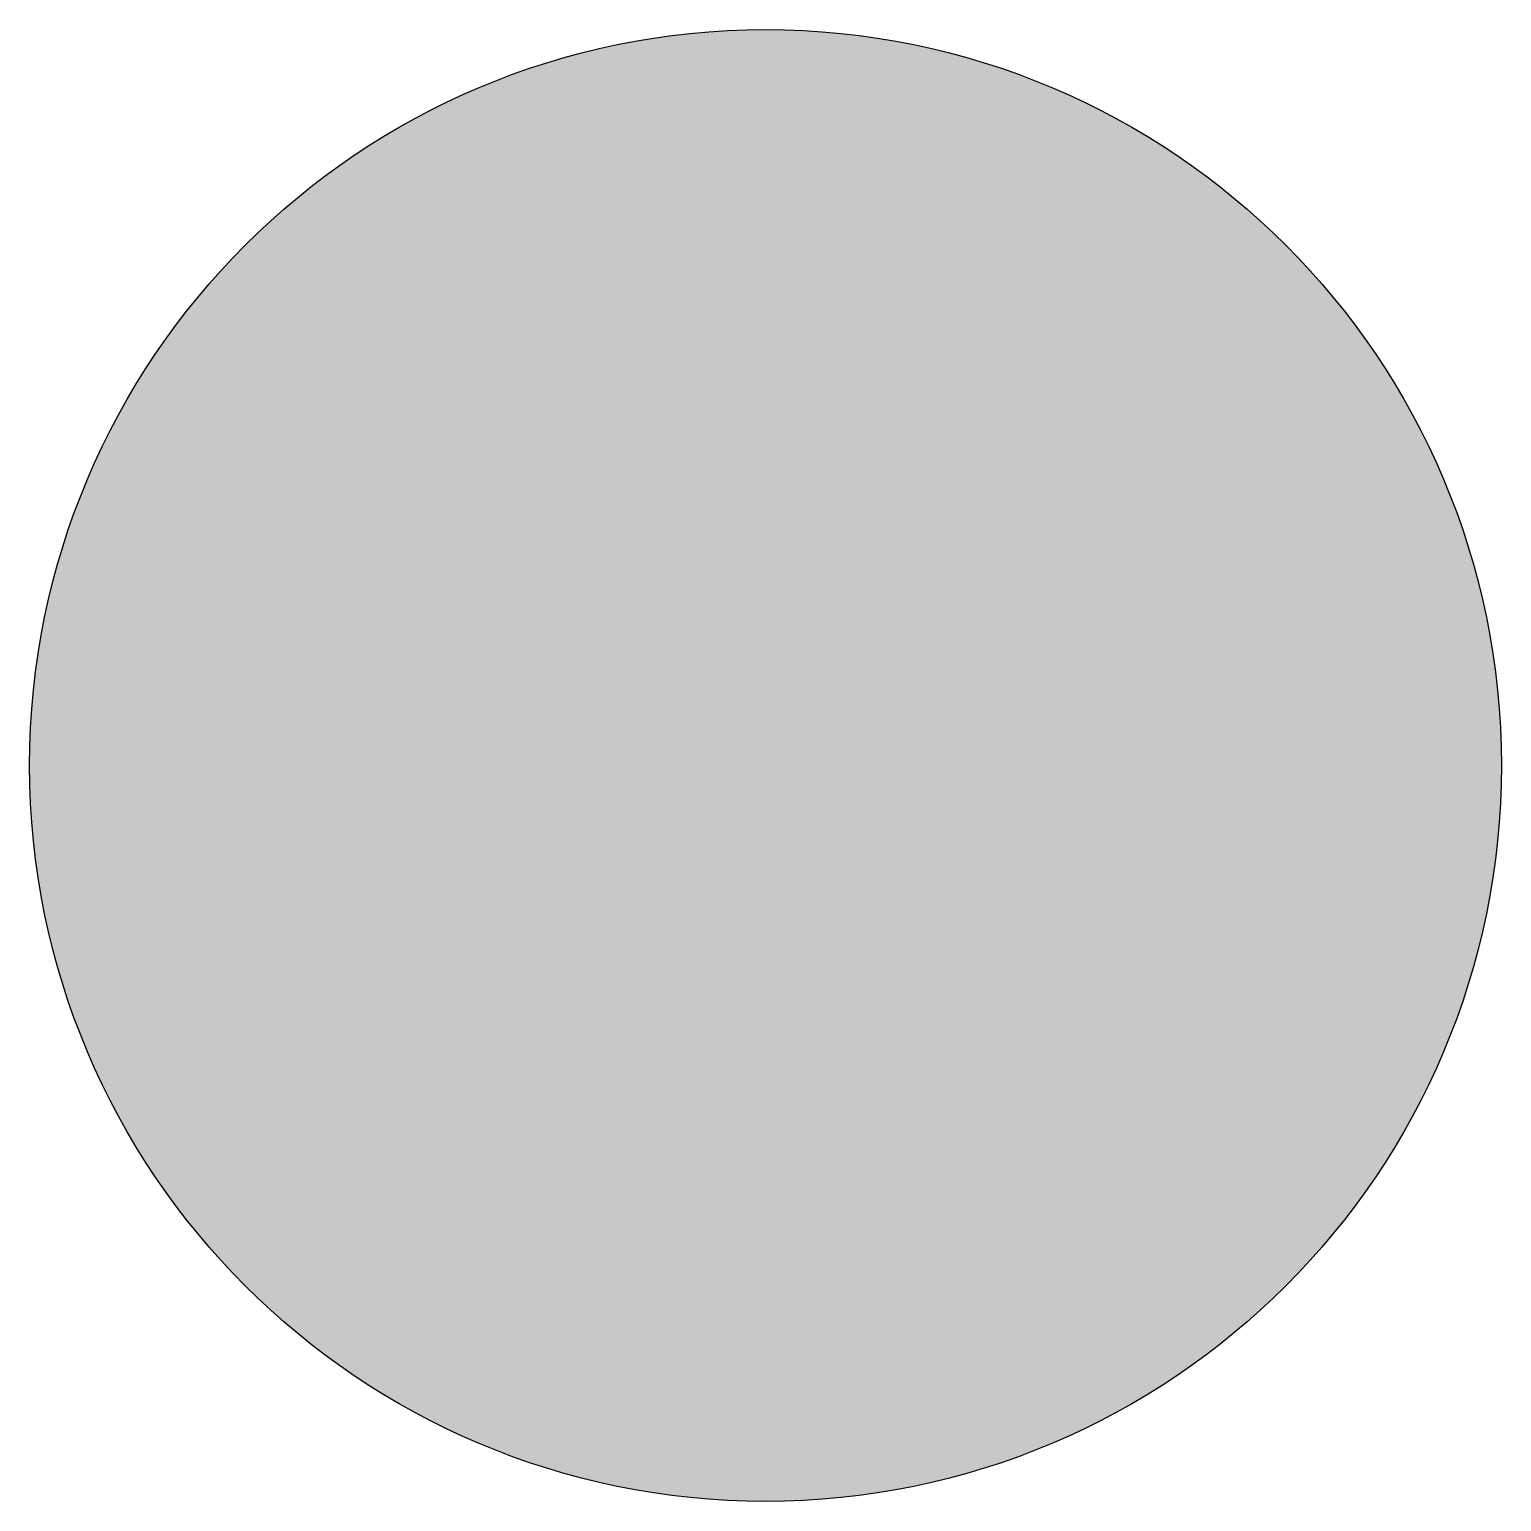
# Model space of a CAD drawing. Header units: metres. Extents: x -0.5 to 0.5, y -0.5 to 0.5.
import ezdxf

# ---------------------------------------------------------------- set-up
doc = ezdxf.new("R2010")
doc.units = ezdxf.units.M

msp = doc.modelspace()

# ---------------------------------------------------------------- hatches: boundary and pattern name
h = msp.add_hatch(color=256)
h.dxf.hatch_style = 1
edge = h.paths.add_edge_path()
edge.add_arc((0, 0), 0.5, 0, 360)

# ---------------------------------------------------------------- linework, layer by layer
msp.add_circle((0, 0), 0.5)

doc.saveas('drawing.dxf')
